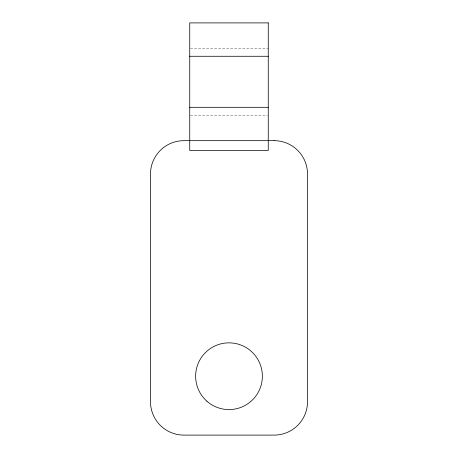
<?xml version="1.0" encoding="UTF-8"?>
<svg xmlns="http://www.w3.org/2000/svg" width="458" height="458" viewBox="0 0 458 458"><rect width="100%" height="100%" fill="white"/><g stroke="black" fill="none" stroke-linecap="round" stroke-linejoin="round"><path stroke-width="0.34" stroke-dasharray="2.29 1.72" d="M190.459 48.416L268.256 48.416M190.459 115.153L267.541 115.153"/><path stroke-width="0.69" d="M189.744 56.271L268.256 56.271M189.744 107.304L268.256 107.304M268.256 22.9L189.744 22.9L189.744 150.487L268.256 150.487L268.256 22.9M274.147 140.669L183.853 140.669A33.371 33.371 0 0 0 150.487 174.04L150.487 401.729A33.371 33.371 0 0 0 183.853 435.1L274.147 435.1A33.371 33.371 0 0 0 307.513 401.729L307.513 174.04A33.371 33.371 0 0 0 274.147 140.669M206.844 401.168A33.371 33.371 0 0 0 261.69 382.922A33.371 33.371 0 0 0 218.466 344.553A33.371 33.371 0 0 0 206.844 401.168"/></g></svg>
